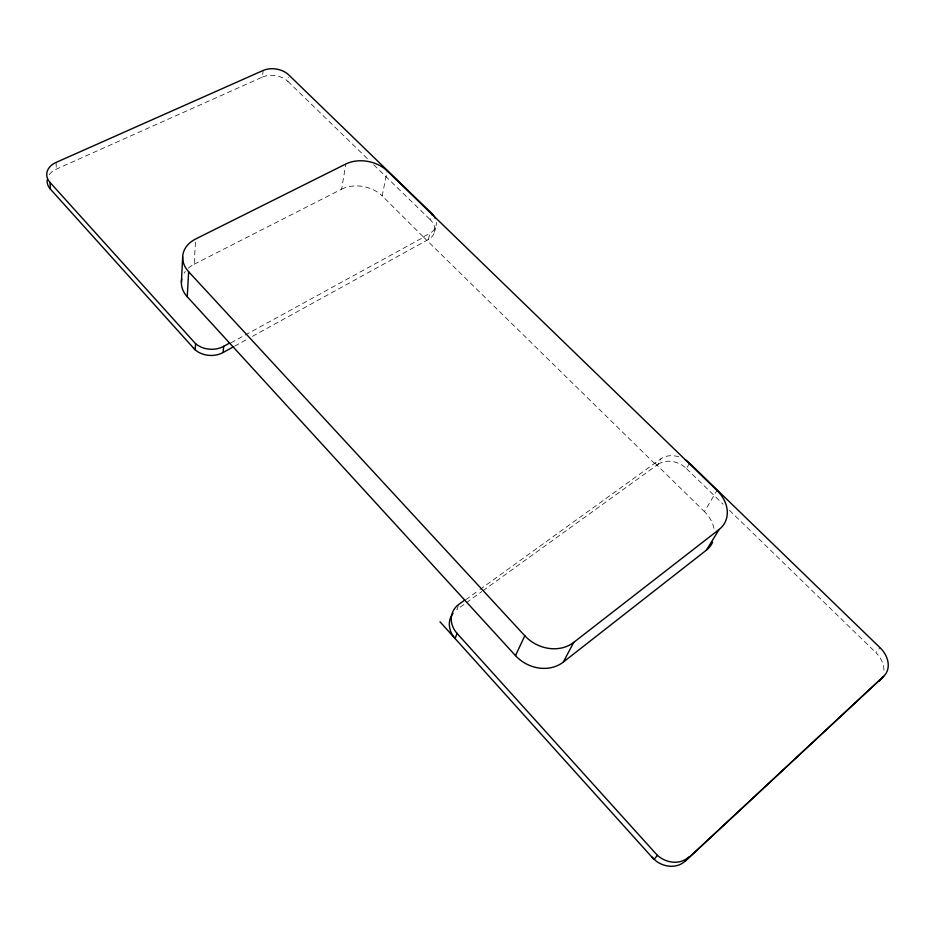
<?xml version="1.0" encoding="UTF-8"?>
<svg xmlns="http://www.w3.org/2000/svg" width="935" height="935" viewBox="0 0 935 935"><rect width="100%" height="100%" fill="white"/><g stroke="black" fill="none" stroke-linecap="round" stroke-linejoin="round"><path stroke-width="0.7" stroke-dasharray="4.67 3.51" d="M188.332 268.17A30.797 23.41 5.6 0 1 194.141 264.243L195.66 238.986M49.333 174.576A20.336 14.492 1.8 0 1 56.369 169.13L262.466 77.067L263.121 70.476M367.408 158.658L287.933 81.45L288.401 77.511M194.141 264.243L341.602 189.186L345.856 163.999M230.828 342.923L423.637 237.209L382.17 195.882L387.195 170.895M252.438 336.355L428.359 239.5A19.191 14.072 13.7 0 0 430.147 219.608L431.666 213.355M428.359 239.5L429.878 233.294A19.284 14.095 13.7 0 0 436.318 222.32M434.459 232.219L436.002 226.001M458.372 605.635L456.888 609.55L465.174 603.578M479.9 589.529L660.881 458.84A21.306 16.62 27.8 0 1 680.271 457.32M482.916 590.768L658.018 464.368L660.881 458.84M658.018 464.368A21.189 16.585 27.9 0 1 686.5 468.634L689.516 463.141M713.978 528.45A32.503 25.806 30 0 0 704.452 511.62L716.97 490.419M883.902 670.173A23.375 18.01 39.5 0 0 875.838 652.56L880.104 647.756M466.355 602.724L481.735 591.621M465.724 599.732L478.72 590.382M234.591 346.172L247.331 339.16M423.777 236.637L429.878 233.294M373.684 164.747L430.147 219.608M686.5 468.634L723.117 504.199M729.394 510.288L875.838 652.56M654.944 463.117L704.452 511.62M423.637 237.209L654.687 463.62M56.053 162.445L56.369 169.13M262.466 77.067A18.373 12.564 8.9 0 1 287.933 81.45M184.113 273.184A30.797 23.41 5.6 0 1 185.317 271.407M341.602 189.186A29.336 21.388 11.6 0 1 382.17 195.882"/><path stroke-width="1.4" d="M181.402 281.996L182.676 256.833M464.73 600.118L187.245 296.757L188.648 271.734A31.439 23.585 5.9 0 1 195.66 238.986L345.856 163.999A29.897 21.493 11.7 0 1 387.195 170.895L716.97 490.419A33.204 26.063 29.6 0 1 719.167 529.42L706.369 550.166L563.302 662.085A34.537 29.826 29.2 0 1 515.512 655.634L464.73 600.118L458.863 604.337A23.2 20.278 24.2 0 0 457.075 633.416L455.088 638.535A23.059 20.208 24.4 0 1 453.054 613.255M435.348 218.568A19.284 14.095 13.7 0 0 431.666 213.355L288.716 74.882A18.455 12.576 9 0 0 263.121 70.476L56.053 162.445A20.441 14.516 1.9 0 0 50.034 182.442L195.579 343.706L195.181 349.9L50.385 189.104A20.336 14.492 1.8 0 1 47.159 179.987M193.416 347.949L197.098 351.35A21.143 16.526 5 0 0 223.114 352.495L223.664 346.324L229.601 343.063M515.512 655.634L524.804 635.765L188.648 271.734M563.302 662.085L573.681 642.427L719.167 529.42M457.075 633.416L657.399 855.373L654.009 859.452L439.976 621.763M651.578 856.74L656.499 861.404A25.736 22.113 47.8 0 0 685.46 860.89L883.645 676.344A23.504 18.069 39.4 0 0 880.104 647.756L689.516 463.141A21.306 16.62 27.8 0 0 685.215 459.775M685.46 860.89L883.645 676.344M223.114 352.495L233.306 346.873M195.579 343.706L197.519 345.155A21.26 16.561 5.1 0 0 223.664 346.324M657.399 855.373L659.911 857.337A25.888 22.206 47.5 0 0 689.037 856.822M50.034 182.442L50.385 189.104M187.245 296.757A30.797 23.41 5.6 0 1 181.787 278.957M882.172 677.291A23.375 18.01 39.5 0 1 879.297 681.042M712.645 542.171A32.503 25.806 30 0 1 706.369 550.166M573.681 642.427A35.343 30.212 28.6 0 1 524.804 635.765"/></g></svg>
